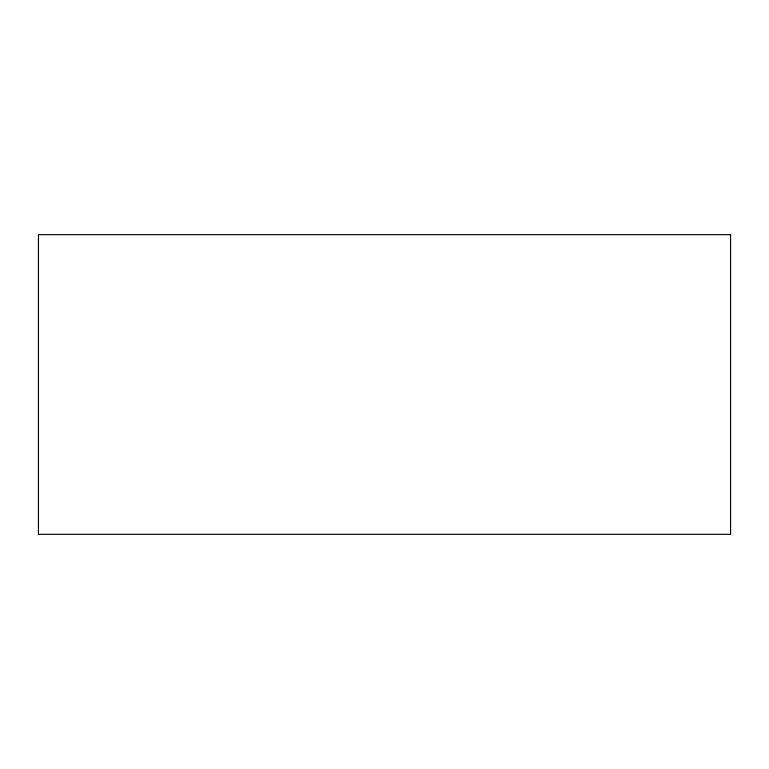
<?xml version="1.0" encoding="UTF-8"?>
<svg xmlns="http://www.w3.org/2000/svg" width="769" height="769" viewBox="0 0 769 769"><rect width="100%" height="100%" fill="white"/><g stroke="black" fill="none" stroke-linecap="round" stroke-linejoin="round"><path stroke-width="1.15" d="M730.55 234.66L38.45 234.66L38.45 534.34L730.55 534.34L730.55 234.66"/></g></svg>
